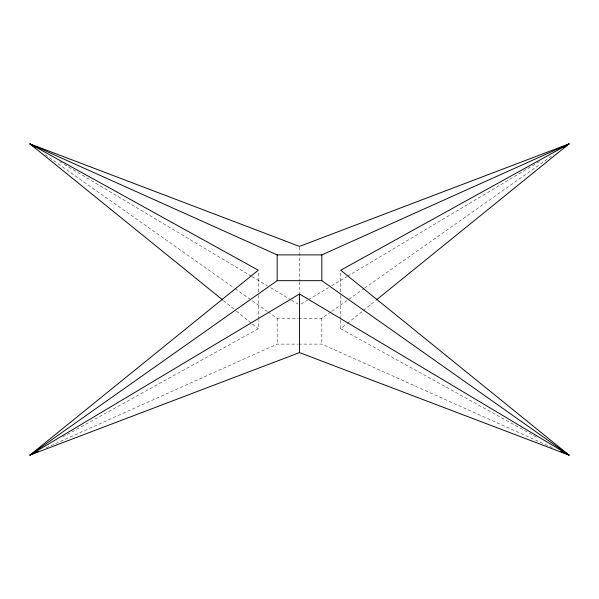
<?xml version="1.0" encoding="UTF-8"?>
<svg xmlns="http://www.w3.org/2000/svg" width="599" height="599" viewBox="0 0 599 599"><rect width="100%" height="100%" fill="white"/><g stroke="black" fill="none" stroke-linecap="round" stroke-linejoin="round"><path stroke-width="0.45" stroke-dasharray="3 2.25" d="M536.315 437.008L340.734 328.791L346.551 324.081M347.278 323.49L362.552 311.128M363.279 310.537L375.64 300.526M298.572 318.331L321.828 318.331L330.985 311.869M331.741 311.33L363.795 288.718M364.559 288.179L553.79 154.647M301.102 304.03L307.519 300.189M308.328 299.71L328.379 287.722M331.591 285.805L346.828 276.693M347.637 276.214L539.37 161.618M62.685 437.008L258.266 328.791L258.266 320.42M46.145 447.85L277.172 344.111L297.643 344.111M268.015 311.869L277.172 318.331L297.643 318.331M298.572 344.111L321.828 344.111L552.855 447.85M59.63 161.618L251.363 276.214M252.172 276.693L267.409 285.805M270.621 287.722L290.672 299.71M291.481 300.189L297.898 304.03M45.21 154.647L234.441 288.179M235.205 288.718L267.259 311.33M223.36 300.526L235.721 310.537M236.448 311.128L251.722 323.49M252.449 324.081L258.266 328.791M340.734 272.994L340.734 294.386M340.734 295.314L340.734 319.492M340.734 320.42L340.734 328.791M321.828 318.331L321.828 344.111M299.5 247.327L299.5 280.811M299.5 281.74L299.5 292.896M277.172 318.331L277.172 344.111M258.266 272.994L258.266 294.386M258.266 295.314L258.266 319.492"/><path stroke-width="0.9" d="M376.367 299.934L569.05 143.88L299.5 246.399L29.95 143.88L222.633 299.934M560.522 451.294L569.05 455.12L321.828 280.669L277.172 280.669L29.95 455.12L299.5 352.601L569.05 455.12L340.734 270.209L569.05 143.88L563.711 147.646M566.594 453.765L569.05 455.12L299.5 294.012L29.95 455.12L258.266 270.209L29.95 143.88L35.289 147.646M566.647 145.317L569.05 143.88L321.828 254.889L277.172 254.889L29.95 143.88L32.353 145.317M32.406 453.765L29.95 455.12L38.478 451.294M321.828 254.889L321.828 280.669M299.5 294.012L299.5 352.601M277.172 254.889L277.172 280.669"/></g></svg>
